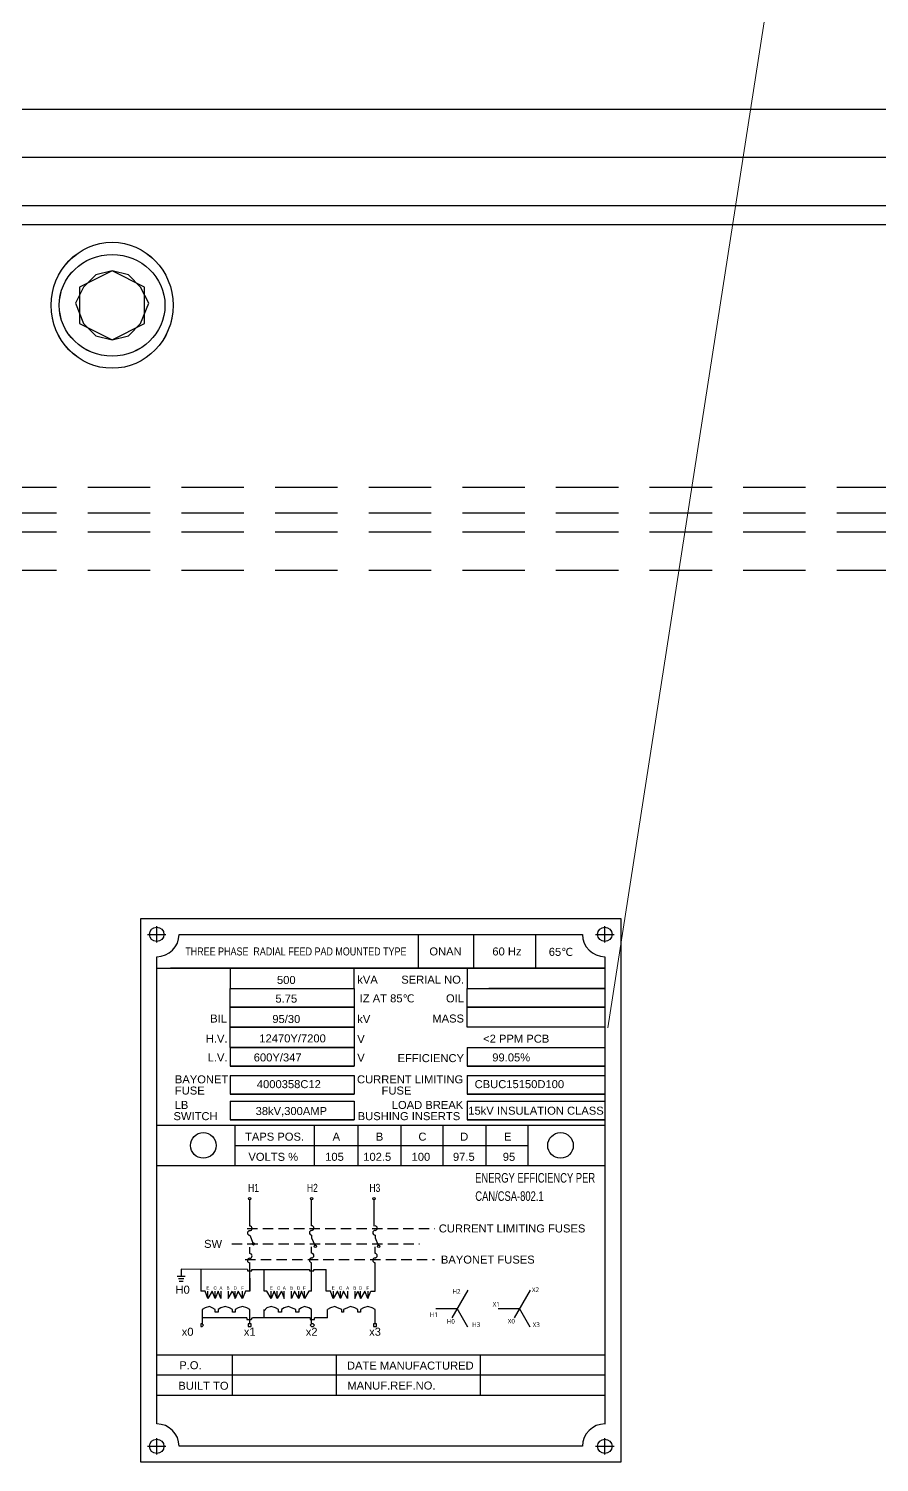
# Model space of a CAD drawing. Header units: millimetres. Extents: x 124493 to 133608, y -169944 to -164394.
# Drawn here: x 126743.6 to 127009.4, y -165762.4 to -165314.6 of the extents above; entities that cross this region are included whole.
import ezdxf
from ezdxf.enums import TextEntityAlignment as Align

# ---------------------------------------------------------------- set-up
doc = ezdxf.new("R2010")
doc.units = ezdxf.units.MM
doc.header["$LTSCALE"] = 13
doc.linetypes.add('CENTER', pattern=[50.8, 31.75, -6.35, 6.35, -6.35])
doc.linetypes.add('DASHED', pattern=[0.75, 0.5, -0.25])
for name, color, linetype in [('2', 3, 'Continuous'), ('3中心线层', 1, 'CENTER'), ('4虚线层', 6, 'DASHED'), ('PDF_几何图形', 7, 'Continuous'), ('粗实线', 4, 'Continuous')]:
    doc.layers.add(name, color=color, linetype=linetype)
doc.layers.add('标注、文本', color=3, linetype='Continuous', lineweight=25)
doc.layers.add('铁心', color=3, linetype='Continuous', lineweight=0)
doc.styles.add('Arial_txtstyle_2.50_0_0', font='arial.ttf')
doc.styles.add('Note Text (ANSI)', font='arial.ttf')
doc.styles.add('宋体', font='Microsoft YaHei.ttf', dxfattribs={"width": 0.6})

# ---------------------------------------------------------------- blocks, each defined once
blk = doc.blocks.new('A$C3970166B')
at = {"layer": '标注、文本', "color": 4, "lineweight": 30}
for points in [[(20.32, 13.55), (18.63, 16.93), (16.09, 19.47), (12.7, 20.32), (9.31, 19.47), (6.77, 16.93), (5.08, 13.55), (6.77, 9.31), (9.31, 6.77), (12.7, 5.93), (16.09, 6.77), (18.63, 9.31)], [(19.47, 16.93), (12.7, 20.32), (5.93, 16.93), (5.93, 9.31), (12.7, 5.93), (19.47, 9.31)]]:
    blk.add_lwpolyline(points, close=True, dxfattribs=at)
for major_axis, ratio in [((0, 13.12), 0.967742), ((-11.01, 0), 0.961538)]:
    blk.add_ellipse((12.7, 13.12), major_axis=major_axis, ratio=ratio, start_param=0, end_param=6.283185, dxfattribs=at)

msp = doc.modelspace()

# ---------------------------------------------------------------- linework, layer by layer
at = {"layer": '2', "linetype": 'Continuous'}
for p, q in [((126880.62, -165620.24), (126923.62, -165620.24)), ((126880.62, -165626.54), (126880.62, -165620.24)), ((126923.62, -165626.54), (126880.62, -165626.54)), ((126880.62, -165632.84), (126923.62, -165632.84)), ((126880.62, -165632.84), (126880.62, -165638.69)), ((126923.62, -165638.69), (126880.62, -165638.69)), ((126880.62, -165638.69), (126923.62, -165638.69)), ((126806.57, -165641.59), (126806.57, -165647.44)), ((126806.57, -165641.59), (126845.27, -165641.59)), ((126845.27, -165641.59), (126845.27, -165647.44)), ((126880.62, -165641.59), (126880.62, -165647.44)), ((126880.62, -165641.59), (126923.62, -165641.59)), ((126923.62, -165641.59), (126923.62, -165647.44)), ((126845.27, -165647.44), (126806.57, -165647.44)), ((126806.57, -165647.44), (126845.27, -165647.44)), ((126923.62, -165647.44), (126880.62, -165647.44)), ((126880.62, -165647.44), (126923.62, -165647.44)), ((126806.57, -165649.59), (126845.27, -165649.59)), ((126806.57, -165649.59), (126806.57, -165655.44)), ((126845.27, -165649.59), (126845.27, -165655.44)), ((126880.62, -165649.59), (126923.62, -165649.59)), ((126880.62, -165649.59), (126880.62, -165655.44)), ((126845.27, -165655.44), (126806.57, -165655.44)), ((126806.57, -165655.44), (126845.27, -165655.44)), ((126923.62, -165655.44), (126880.62, -165655.44)), ((126880.62, -165655.44), (126923.62, -165655.44)), ((126811.99, -165702.18), (126811.99, -165702.63)), ((126811.99, -165702.63), (126813.34, -165702.63)), ((126813.34, -165702.63), (126813.34, -165702.18)), ((126817.17, -165708.98), (126817.17, -165702.18)), ((126831.34, -165702.18), (126831.34, -165702.63)), ((126831.34, -165702.63), (126832.69, -165702.63)), ((126832.69, -165702.63), (126832.69, -165702.18)), ((126836.52, -165708.98), (126836.52, -165702.18))]:
    msp.add_line(p, q, dxfattribs=at)
at = {"layer": '2'}
for p, q in [((126811.99, -165702.18), (126791.24, -165702.08)), ((126813.34, -165702.18), (126831.34, -165702.18)), ((126832.69, -165702.18), (126836.52, -165702.18))]:
    msp.add_line(p, q, dxfattribs=at)
at = {"layer": '2', "linetype": 'Continuous'}
for points in [[(126865.27, -165597.49), (126865.27, -165608.09)], [(126882.62, -165597.49), (126882.62, -165608.09)], [(126901.97, -165597.49), (126901.97, -165608.09)], [(126783.62, -165608.09), (126923.62, -165608.09), (126787.92, -165608.09)], [(126806.57, -165608.09), (126806.57, -165614.39), (126845.27, -165614.39), (126845.27, -165608.09)], [(126880.62, -165608.09), (126880.62, -165614.39), (126923.62, -165614.39)], [(126845.27, -165620.24), (126806.57, -165620.24), (126806.57, -165614.39), (126845.27, -165614.39), (126845.27, -165620.24)], [(126923.62, -165620.24), (126880.62, -165620.24), (126880.62, -165614.39), (126923.62, -165614.39)], [(126887.37, -165614.39), (126923.62, -165614.39)], [(126923.62, -165614.39), (126887.37, -165614.39)], [(126806.57, -165626.54), (126806.57, -165620.24), (126845.27, -165620.24), (126845.27, -165626.54), (126806.57, -165626.54)], [(126806.57, -165632.84), (126806.57, -165626.54), (126845.27, -165626.54), (126845.27, -165632.84), (126806.57, -165632.84), (126806.57, -165638.69)], [(126806.57, -165632.84), (126845.27, -165632.84), (126845.27, -165638.69), (126806.57, -165638.69)], [(126806.57, -165638.69), (126845.27, -165638.69)], [(126783.62, -165657.14), (126923.62, -165657.14)], [(126808.17, -165669.74), (126808.17, -165657.14)], [(126832.92, -165669.74), (126832.92, -165657.14)], [(126846.42, -165657.14), (126846.42, -165669.74)], [(126859.92, -165657.14), (126859.92, -165669.74)], [(126872.97, -165657.14), (126872.97, -165669.74)], [(126886.47, -165657.14), (126886.47, -165669.74)], [(126899.52, -165657.14), (126899.52, -165669.74)], [(126808.17, -165663.44), (126899.52, -165663.44)], [(126783.62, -165669.74), (126923.62, -165669.74)], [(126812.67, -165688.63), (126812.67, -165680.43)], [(126832.02, -165688.54), (126832.02, -165680.43)], [(126851.5, -165688.63), (126851.5, -165680.43)], [(126812.67, -165708.98), (126812.67, -165700.11)], [(126832.02, -165708.98), (126832.02, -165700.11)], [(126851.82, -165708.98), (126851.82, -165700.11)], [(126797.37, -165702.18), (126797.37, -165708.98)], [(126812.67, -165708.98), (126812.67, -165704.93), (126812.67, -165708.98)], [(126801.87, -165711.23), (126800.97, -165708.98), (126799.62, -165711.23), (126798.72, -165708.98), (126797.37, -165708.98)], [(126799.62, -165711.23), (126799.62, -165708.98)], [(126803.67, -165708.98), (126803.67, -165711.23), (126802.77, -165708.98), (126801.87, -165711.23), (126801.87, -165708.98)], [(126805.92, -165708.98), (126805.92, -165711.23), (126807.27, -165708.98), (126808.17, -165711.23), (126808.17, -165708.98)], [(126809.07, -165708.98), (126808.17, -165711.23)], [(126810.42, -165711.23), (126809.07, -165708.98)], [(126812.67, -165708.98), (126811.32, -165708.98), (126810.42, -165711.23), (126810.42, -165708.98)], [(126819.42, -165711.23), (126818.07, -165708.98), (126817.17, -165708.98)], [(126822.57, -165708.98), (126821.22, -165711.23), (126820.32, -165708.98), (126819.42, -165711.23), (126819.42, -165708.98)], [(126821.22, -165711.23), (126821.22, -165708.98)], [(126822.57, -165708.98), (126823.47, -165711.23)], [(126823.47, -165711.23), (126823.47, -165708.98)], [(126832.02, -165708.98), (126831.12, -165708.98), (126829.77, -165711.23), (126828.87, -165708.98), (126827.97, -165711.23), (126826.62, -165708.98), (126825.72, -165711.23), (126825.72, -165708.98)], [(126827.97, -165711.23), (126827.97, -165708.98)], [(126829.77, -165711.23), (126829.77, -165708.98)], [(126838.77, -165708.98), (126838.77, -165711.23), (126837.87, -165708.98), (126836.52, -165708.98)], [(126843.27, -165708.98), (126843.27, -165711.23), (126841.92, -165708.98), (126841.02, -165711.23), (126840.12, -165708.98), (126838.77, -165711.23)], [(126841.02, -165711.23), (126841.02, -165708.98)], [(126845.52, -165708.98), (126845.52, -165711.23), (126846.42, -165708.98), (126847.32, -165711.23), (126847.32, -165708.98)], [(126848.67, -165708.98), (126847.32, -165711.23)], [(126849.57, -165708.98), (126849.57, -165711.23), (126848.67, -165708.98)], [(126849.57, -165711.23), (126850.47, -165708.98), (126851.82, -165708.98)], [(126801.87, -165714.64), (126800.97, -165714.19), (126800.07, -165713.74), (126798.72, -165714.19), (126797.82, -165714.64)], [(126797.82, -165714.64), (126797.82, -165719.14)], [(126801.87, -165715.54), (126801.87, -165714.64)], [(126807.27, -165714.64), (126806.37, -165714.19), (126805.02, -165713.74), (126803.67, -165714.19), (126802.77, -165714.64)], [(126802.77, -165714.64), (126802.77, -165715.54)], [(126807.27, -165715.54), (126807.27, -165714.64)], [(126812.67, -165714.64), (126811.77, -165714.19), (126810.42, -165713.74), (126809.07, -165714.19), (126808.17, -165714.64)], [(126808.17, -165714.64), (126808.17, -165715.54)], [(126812.67, -165719.14), (126812.67, -165714.64)], [(126821.67, -165714.64), (126820.77, -165714.19), (126819.42, -165713.74), (126818.07, -165714.19), (126817.17, -165715.09)], [(126817.17, -165717.34), (126817.17, -165714.64)], [(126821.67, -165715.54), (126821.67, -165714.64)], [(126827.07, -165714.64), (126825.72, -165714.19), (126824.82, -165713.74), (126823.47, -165714.19), (126822.57, -165714.64)], [(126822.57, -165714.64), (126822.57, -165715.54)], [(126827.07, -165715.54), (126827.07, -165714.64)], [(126832.02, -165714.64), (126831.12, -165714.19), (126829.77, -165713.74), (126828.87, -165714.19), (126827.97, -165714.64)], [(126827.97, -165714.64), (126827.97, -165715.54)], [(126832.02, -165719.14), (126832.02, -165714.64)], [(126832.02, -165714.64), (126832.02, -165714.64)], [(126841.47, -165714.64), (126840.12, -165714.19), (126839.22, -165713.74), (126837.87, -165714.19), (126836.97, -165714.64)], [(126836.97, -165717.34), (126836.97, -165714.64)], [(126841.47, -165715.54), (126841.47, -165714.64)], [(126846.42, -165714.64), (126845.52, -165714.19), (126844.17, -165713.74), (126843.27, -165714.19), (126841.92, -165714.64)], [(126841.92, -165714.64), (126841.92, -165715.54)], [(126846.42, -165715.54), (126846.42, -165714.64)], [(126851.82, -165714.64), (126850.92, -165714.19), (126849.57, -165713.74), (126848.22, -165714.19), (126847.32, -165714.64)], [(126847.32, -165714.64), (126847.32, -165715.54)], [(126851.82, -165719.14), (126851.82, -165714.64)], [(126798.27, -165719.59), (126797.82, -165719.14), (126797.82, -165719.14), (126797.37, -165719.14), (126797.37, -165719.59), (126797.37, -165720.04), (126797.82, -165720.04), (126797.82, -165720.04), (126798.27, -165719.59)], [(126811.77, -165717.34), (126797.82, -165717.34)], [(126802.77, -165715.54), (126801.87, -165715.54)], [(126808.17, -165715.54), (126807.27, -165715.54)], [(126811.77, -165717.34), (126811.77, -165717.79), (126812.67, -165717.79), (126813.12, -165717.79), (126813.57, -165717.34)], [(126813.12, -165719.59), (126813.12, -165719.14), (126812.67, -165719.14), (126812.22, -165719.14), (126812.22, -165719.59), (126812.22, -165720.04), (126812.67, -165720.04), (126813.12, -165720.04), (126813.12, -165719.59)], [(126831.57, -165717.34), (126813.57, -165717.34)], [(126822.57, -165715.54), (126821.67, -165715.54)], [(126827.97, -165715.54), (126827.07, -165715.54)], [(126831.57, -165717.34), (126831.57, -165717.79), (126832.02, -165717.79), (126832.92, -165717.79), (126832.92, -165717.34)], [(126832.92, -165719.59), (126832.47, -165719.14), (126832.02, -165719.14), (126832.02, -165719.14), (126831.57, -165719.59), (126832.02, -165720.04), (126832.02, -165720.04), (126832.47, -165720.04), (126832.92, -165719.59)], [(126836.97, -165717.34), (126832.92, -165717.34)], [(126841.92, -165715.54), (126841.47, -165715.54)], [(126847.32, -165715.54), (126846.42, -165715.54)], [(126852.27, -165719.59), (126852.27, -165719.14), (126851.82, -165719.14), (126851.37, -165719.14), (126851.37, -165719.59), (126851.37, -165720.04), (126851.82, -165720.04), (126852.27, -165720.04), (126852.27, -165719.59)], [(126783.62, -165728.84), (126923.62, -165728.84)], [(126807.27, -165735.14), (126807.27, -165728.84)], [(126839.67, -165728.84), (126839.67, -165735.14)], [(126884.67, -165728.84), (126884.67, -165741.44)], [(126783.62, -165735.14), (126923.62, -165735.14)], [(126807.27, -165741.44), (126807.27, -165735.14)], [(126839.67, -165735.14), (126839.67, -165741.44)], [(126783.62, -165741.44), (126923.62, -165741.44)]]:
    msp.add_lwpolyline(points, dxfattribs=at)
at = {"layer": '2', "color": 3, "linetype": 'Continuous'}
for points in [[(126812.67, -165697.23), (126812.67, -165695.18)], [(126832.02, -165697.14), (126832.02, -165695.07)], [(126851.82, -165697.15), (126851.82, -165695.08)]]:
    msp.add_lwpolyline(points, dxfattribs=at)
at = {"layer": '2'}
for points in [[(126880.82, -165708.62), (126875.82, -165717.28)], [(126900.3, -165708.62), (126895.3, -165717.28)], [(126870.82, -165714.39), (126877.49, -165714.39)], [(126880.82, -165720.16), (126877.49, -165714.39)], [(126890.3, -165714.39), (126896.96, -165714.39)], [(126900.3, -165720.16), (126896.96, -165714.39)]]:
    msp.add_lwpolyline(points, dxfattribs=at)
for points in [[(126880.82, -165708.62, 0, 0.4, 0), (126880.42, -165709.32, 0.4, 0.4, 0)], [(126900.3, -165708.62, 0, 0.4, 0), (126899.9, -165709.32, 0.4, 0.4, 0)], [(126870.82, -165714.39, 0, 0.4, 0), (126871.62, -165714.39, 0.4, 0.4, 0)], [(126890.3, -165714.39, 0, 0.4, 0), (126891.1, -165714.39, 0.4, 0.4, 0)], [(126880.82, -165720.16, 0, 0.4, 0), (126880.42, -165719.47, 0.4, 0.4, 0)], [(126900.3, -165720.16, 0, 0.4, 0), (126899.9, -165719.47, 0.4, 0.4, 0)]]:
    msp.add_lwpolyline(points, format="xyseb", dxfattribs=at)
at = {"layer": '2', "linetype": 'Continuous'}
for centre in [(126798.17, -165663.44), (126909.77, -165663.44)]:
    msp.add_circle(centre, 4, dxfattribs=at)
at = {"layer": '2', "color": 3}
for centre, start, end in [((126812.67, -165690.79), 90, 270), ((126812.67, -165689.35), 270, 90), ((126832.02, -165690.7), 90, 270), ((126832.02, -165689.26), 270, 90), ((126851.82, -165690.72), 90, 270), ((126851.82, -165689.28), 270, 90), ((126812.67, -165699.39), 90, 270), ((126812.67, -165697.95), 270, 90), ((126832.02, -165699.3), 90, 270), ((126832.02, -165697.86), 270, 90), ((126851.82, -165699.31), 90, 270), ((126851.82, -165697.87), 270, 90)]:
    msp.add_arc(centre, 0.72, start, end, dxfattribs=at)
at = {"layer": '3中心线层'}
for p, q in [((126780.73, -165597.49), (126786.5, -165597.49)), ((126781.07, -165597.49), (126786.17, -165597.49)), ((126783.63, -165600.05), (126783.63, -165594.92)), ((126920.72, -165597.49), (126926.49, -165597.49)), ((126921.06, -165597.49), (126926.16, -165597.49)), ((126923.62, -165600.05), (126923.62, -165594.92)), ((126783.62, -165760), (126783.62, -165754.87)), ((126923.62, -165760), (126923.62, -165754.87)), ((126780.72, -165757.43), (126786.49, -165757.43)), ((126781.06, -165757.43), (126786.16, -165757.43)), ((126920.72, -165757.43), (126926.49, -165757.43)), ((126921.06, -165757.43), (126926.16, -165757.43))]:
    msp.add_line(p, q, dxfattribs=at)
at = {"layer": '4虚线层', "ltscale": 3}
for p, q in [((125943.1, -165457.77), (127350.1, -165457.77)), ((125943.1, -165465.77), (127350.1, -165465.77)), ((125943.1, -165471.77), (127350.1, -165471.77)), ((125943.1, -165483.77), (127350.1, -165483.77))]:
    msp.add_line(p, q, dxfattribs=at)
at = {"layer": '4虚线层', "ltscale": 0.5}
for p, q in [((126811.88, -165689.38), (126870.52, -165689.38)), ((126807.04, -165694.17), (126865.67, -165694.17)), ((126811.28, -165699.11), (126870.41, -165699.11))]:
    msp.add_line(p, q, dxfattribs=at)
at = {"layer": 'PDF_几何图形', "color": 3, "lineweight": 15}
for points in [[(126832.02, -165697.14), (126832.02, -165695.07)], [(126851.82, -165697.15), (126851.82, -165695.08)]]:
    msp.add_lwpolyline(points, dxfattribs=at)
at = {"layer": '标注、文本'}
for p, q in [((126812.67, -165691.51), (126813.69, -165693.86)), ((126832.02, -165691.42), (126832.02, -165692.27)), ((126832.02, -165692.27), (126833.04, -165694.61)), ((126851.82, -165691.44), (126851.82, -165692.28)), ((126851.82, -165692.28), (126852.84, -165694.62)), ((126790, -165704.32), (126792.47, -165704.32)), ((126790.41, -165705.05), (126792.07, -165705.05)), ((126790.62, -165705.88), (126791.86, -165705.88)), ((126791.24, -165702.08), (126791.24, -165704.32))]:
    msp.add_line(p, q, dxfattribs=at)
at = {"layer": '标注、文本', "color": 4, "lineweight": 30}
for points in [[(126781.12, -165400.34), (126778.58, -165395.26), (126774.77, -165391.45), (126769.69, -165390.18), (126764.61, -165391.45), (126760.8, -165395.26), (126758.26, -165400.34), (126760.8, -165406.69), (126764.61, -165410.5), (126769.69, -165411.77), (126774.77, -165410.5), (126778.58, -165406.69)], [(126779.85, -165395.26), (126769.69, -165390.18), (126759.53, -165395.26), (126759.53, -165406.69), (126769.69, -165411.77), (126779.85, -165406.69)]]:
    msp.add_lwpolyline(points, close=True, dxfattribs=at)
at = {"layer": '标注、文本'}
for centre in [(126812.63, -165680.07), (126831.98, -165680.07), (126851.46, -165680.07), (126813.85, -165694.18), (126833.2, -165694.94), (126853, -165694.95)]:
    msp.add_circle(centre, 0.362, dxfattribs=at)
at = {"layer": '标注、文本', "color": 4, "lineweight": 30}
for major_axis, ratio in [((0, 19.69), 0.967742), ((-16.51, 0), 0.961538)]:
    msp.add_ellipse((126769.69, -165400.97), major_axis=major_axis, ratio=ratio, start_param=0, end_param=6.283185, dxfattribs=at)
at = {"layer": '粗实线', "lineweight": 30}
for p, q in [((127386.6, -165339.76), (125906.6, -165339.76)), ((127386.6, -165354.76), (125906.6, -165354.76)), ((125906.6, -165369.76), (127386.6, -165369.76)), ((125906.6, -165375.76), (127386.6, -165375.76)), ((126778.62, -165592.49), (126928.62, -165592.49)), ((126778.62, -165762.43), (126778.62, -165592.49)), ((126928.62, -165592.49), (126928.62, -165762.43)), ((126928.62, -165762.43), (126778.62, -165762.43))]:
    msp.add_line(p, q, dxfattribs=at)
for points in [[(126790.62, -165597.49), (126916.62, -165597.49)], [(126783.62, -165750.43), (126783.62, -165604.49)], [(126923.62, -165604.49), (126923.62, -165750.47)], [(126916.62, -165757.43), (126790.62, -165757.43)]]:
    msp.add_lwpolyline(points, dxfattribs=at)
for centre in [(126783.62, -165597.49), (126923.62, -165597.49), (126783.62, -165757.43), (126923.62, -165757.43)]:
    msp.add_circle(centre, 2.25, dxfattribs=at)
for centre, start, end in [((126783.62, -165597.49), 270, 0), ((126923.62, -165597.49), 180, 270), ((126783.62, -165757.43), 0, 90), ((126923.62, -165757.43), 90, 180)]:
    msp.add_arc(centre, 7, start, end, dxfattribs=at)
at = {"layer": '铁心'}
msp.add_lwpolyline([(126924.6, -165626.7), (127001.87, -165128.7), (127001.87, -165128.7)], dxfattribs=at)

# ---------------------------------------------------------------- block references
at = {"layer": '标注、文本', "xscale": 1.5, "yscale": 1.5, "zscale": 1.5}
msp.add_blockref('A$C3970166B', (126750.64, -165420.66), dxfattribs=at)

# ---------------------------------------------------------------- texts
at = {"layer": '2', "linetype": 'Continuous', "style": 'Arial_txtstyle_2.50_0_0', "width": 0.8}
msp.add_text('THREE PHASE  RADIAL FEED PAD MOUNTED TYPE', height=2.5, dxfattribs=at).set_placement((126827.09, -165602.83), align=Align.MIDDLE)
at = {"layer": '2', "linetype": 'Continuous'}
for s, style, p in [('ONAN', 'Note Text (ANSI)', (126873.84, -165602.83)), ('60 Hz', 'Note Text (ANSI)', (126893.03, -165602.83)), ('500', 'Note Text (ANSI)', (126824.1, -165611.74)), ('5.75', 'Note Text (ANSI)', (126824.1, -165617.59)), ('95/30', 'Arial_txtstyle_2.50_0_0', (126824.1, -165623.89)), ('kV', 'Note Text (ANSI)', (126848.31, -165623.89)), ('V', 'Note Text (ANSI)', (126847.43, -165630.19)), ('V', 'Note Text (ANSI)', (126847.43, -165636.04)), ('H0', 'Note Text (ANSI)', (126791.71, -165708.5)), ('x0', 'Note Text (ANSI)', (126793.28, -165721.64)), ('x1', 'Note Text (ANSI)', (126812.67, -165721.64)), ('x2', 'Note Text (ANSI)', (126832.02, -165721.64)), ('x3', 'Note Text (ANSI)', (126851.82, -165721.64))]:
    msp.add_text(s, height=2.5, dxfattribs=dict(at, style=style)).set_placement(p, align=Align.MIDDLE)
for s, height, style, p in [('65℃', 2.5, 'Note Text (ANSI)', (126906.1, -165604.21)), ('H0', 1.439, '宋体', (126874.24, -165719.12)), ('H3', 1.439, '宋体', (126882.18, -165720.15))]:
    msp.add_text(s, height=height, dxfattribs=dict(at, style=style)).set_placement(p)
for s, style, p in [('kVA', 'Note Text (ANSI)', (126852.68, -165612.89)), ('SERIAL NO.', 'Note Text (ANSI)', (126879.62, -165612.89)), ('IZ AT 85℃', 'Note Text (ANSI)', (126864.12, -165618.74)), ('OIL', 'Note Text (ANSI)', (126879.62, -165618.74)), ('BIL', 'Note Text (ANSI)', (126805.57, -165625.04)), ('MASS', 'Note Text (ANSI)', (126879.62, -165625.04)), ('H.V.', 'Note Text (ANSI)', (126805.74, -165631.34)), ('12470Y/7200', 'Note Text (ANSI)', (126836.45, -165631.24)), ('<2 PPM PCB', 'Note Text (ANSI)', (126906.26, -165631.34)), ('L.V.', 'Note Text (ANSI)', (126805.74, -165637.19)), ('600Y/347', 'Arial_txtstyle_2.50_0_0', (126828.88, -165637.19)), ('EFFICIENCY', 'Note Text (ANSI)', (126879.62, -165637.41)), ('99.05%%%', 'Arial_txtstyle_2.50_0_0', (126900.29, -165637.19)), ('BAYONET', 'Note Text (ANSI)', (126805.98, -165644.04)), ('4000358C12', 'Arial_txtstyle_2.50_0_0', (126834.9, -165645.54)), ('  CURRENT LIMITING', 'Arial_txtstyle_2.50_0_0', (126879.37, -165644.04)), ('CBUC15150D100', 'Arial_txtstyle_2.50_0_0', (126910.89, -165645.54)), ('FUSE', 'Note Text (ANSI)', (126798.6, -165647.54)), ('FUSE', 'Note Text (ANSI)', (126863.18, -165647.54)), ('38kV,300AMP', 'Arial_txtstyle_2.50_0_0', (126836.84, -165653.94)), ('LOAD BREAK', 'Note Text (ANSI)', (126879.37, -165652.04)), ('15kV INSULATION CLASS', 'Arial_txtstyle_2.50_0_0', (126923.26, -165653.83)), ('SWITCH', 'Note Text (ANSI)', (126802.64, -165655.54)), ('BUSHING INSERTS', 'Note Text (ANSI)', (126878.43, -165655.54)), ('TAPS POS.', 'Note Text (ANSI)', (126829.65, -165661.94)), ('A', 'Note Text (ANSI)', (126840.9, -165661.94)), ('B', 'Note Text (ANSI)', (126854.4, -165661.94)), ('C', 'Note Text (ANSI)', (126867.9, -165661.94)), ('D', 'Note Text (ANSI)', (126880.95, -165661.94)), ('E', 'Note Text (ANSI)', (126894.45, -165661.94)), ('VOLTS %%%', 'Note Text (ANSI)', (126827.79, -165668.24)), ('105', 'Note Text (ANSI)', (126842.07, -165668.24)), ('102.5', 'Note Text (ANSI)', (126856.88, -165668.24)), ('100', 'Note Text (ANSI)', (126869.07, -165668.24)), ('97.5', 'Note Text (ANSI)', (126882.96, -165668.24)), ('95', 'Note Text (ANSI)', (126895.62, -165668.24)), ('P.O.', 'Note Text (ANSI)', (126797.65, -165733.35)), ('DATE MANUFACTURED', 'Arial_txtstyle_2.50_0_0', (126882.63, -165733.46)), ('BUILT TO', 'Arial_txtstyle_2.50_0_0', (126806.08, -165739.76)), ('MANUF.REF.NO.', 'Note Text (ANSI)', (126870.72, -165739.7))]:
    msp.add_text(s, height=2.5, dxfattribs=dict(at, style=style)).set_placement(p, align=Align.RIGHT)
at = {"layer": '2', "style": 'Note Text (ANSI)'}
for s, p in [('LB', (126793.5, -165652.04)), ('CURRENT LIMITING FUSES', (126917.53, -165690.62)), ('SW', (126804.04, -165695.43)), ('BAYONET FUSES', (126901.7, -165700.35))]:
    msp.add_text(s, height=2.5, dxfattribs=at).set_placement(p, align=Align.RIGHT)
at = {"layer": '2', "linetype": 'Continuous'}
for s, height, style, width, p in [('ENERGY EFFICIENCY PER ', 3, 'Arial_txtstyle_2.50_0_0', 0.7, (126921.4, -165675.06)), ('H1', 2.5, 'Note Text (ANSI)', 0.76, (126815.55, -165677.94)), ('H2', 2.5, 'Note Text (ANSI)', 0.76, (126833.95, -165677.94)), ('H3', 2.5, 'Note Text (ANSI)', 0.76, (126853.47, -165677.94)), (' CAN/CSA-802.1', 3, 'Arial_txtstyle_2.50_0_0', 0.7, (126904.5, -165680.76))]:
    msp.add_text(s, height=height, dxfattribs=dict(at, style=style, width=width)).set_placement(p, align=Align.RIGHT)
at = {"layer": '2', "style": 'Note Text (ANSI)'}
for s, p in [('E', (126799.62, -165707.98)), ('C', (126801.87, -165707.98)), ('A', (126803.67, -165707.98)), ('B', (126805.92, -165707.98)), ('D', (126808.17, -165707.98)), ('F', (126810.42, -165707.98)), ('E', (126819.42, -165707.98)), ('C', (126821.67, -165707.98)), ('A', (126823.47, -165707.98)), ('B', (126825.72, -165707.98)), ('D', (126827.97, -165707.98)), ('F', (126829.77, -165707.98)), ('E', (126838.77, -165707.98)), ('C', (126841.02, -165707.98)), ('A', (126843.27, -165707.98)), ('B', (126845.52, -165707.98)), ('D', (126847.32, -165707.98)), ('F', (126849.57, -165707.98))]:
    msp.add_text(s, height=1, dxfattribs=at).set_placement(p, align=Align.MIDDLE)
at = {"layer": '2', "style": '宋体'}
for s, p in [('H2', (126876.02, -165709.76)), ('X2', (126900.84, -165709.26)), ('X1', (126888.59, -165713.78)), ('H1', (126868.93, -165717.02)), ('X0', (126893.29, -165719.06)), ('X3', (126901.09, -165720.18))]:
    msp.add_text(s, height=1.439, dxfattribs=at).set_placement(p)

doc.saveas('drawing.dxf')
